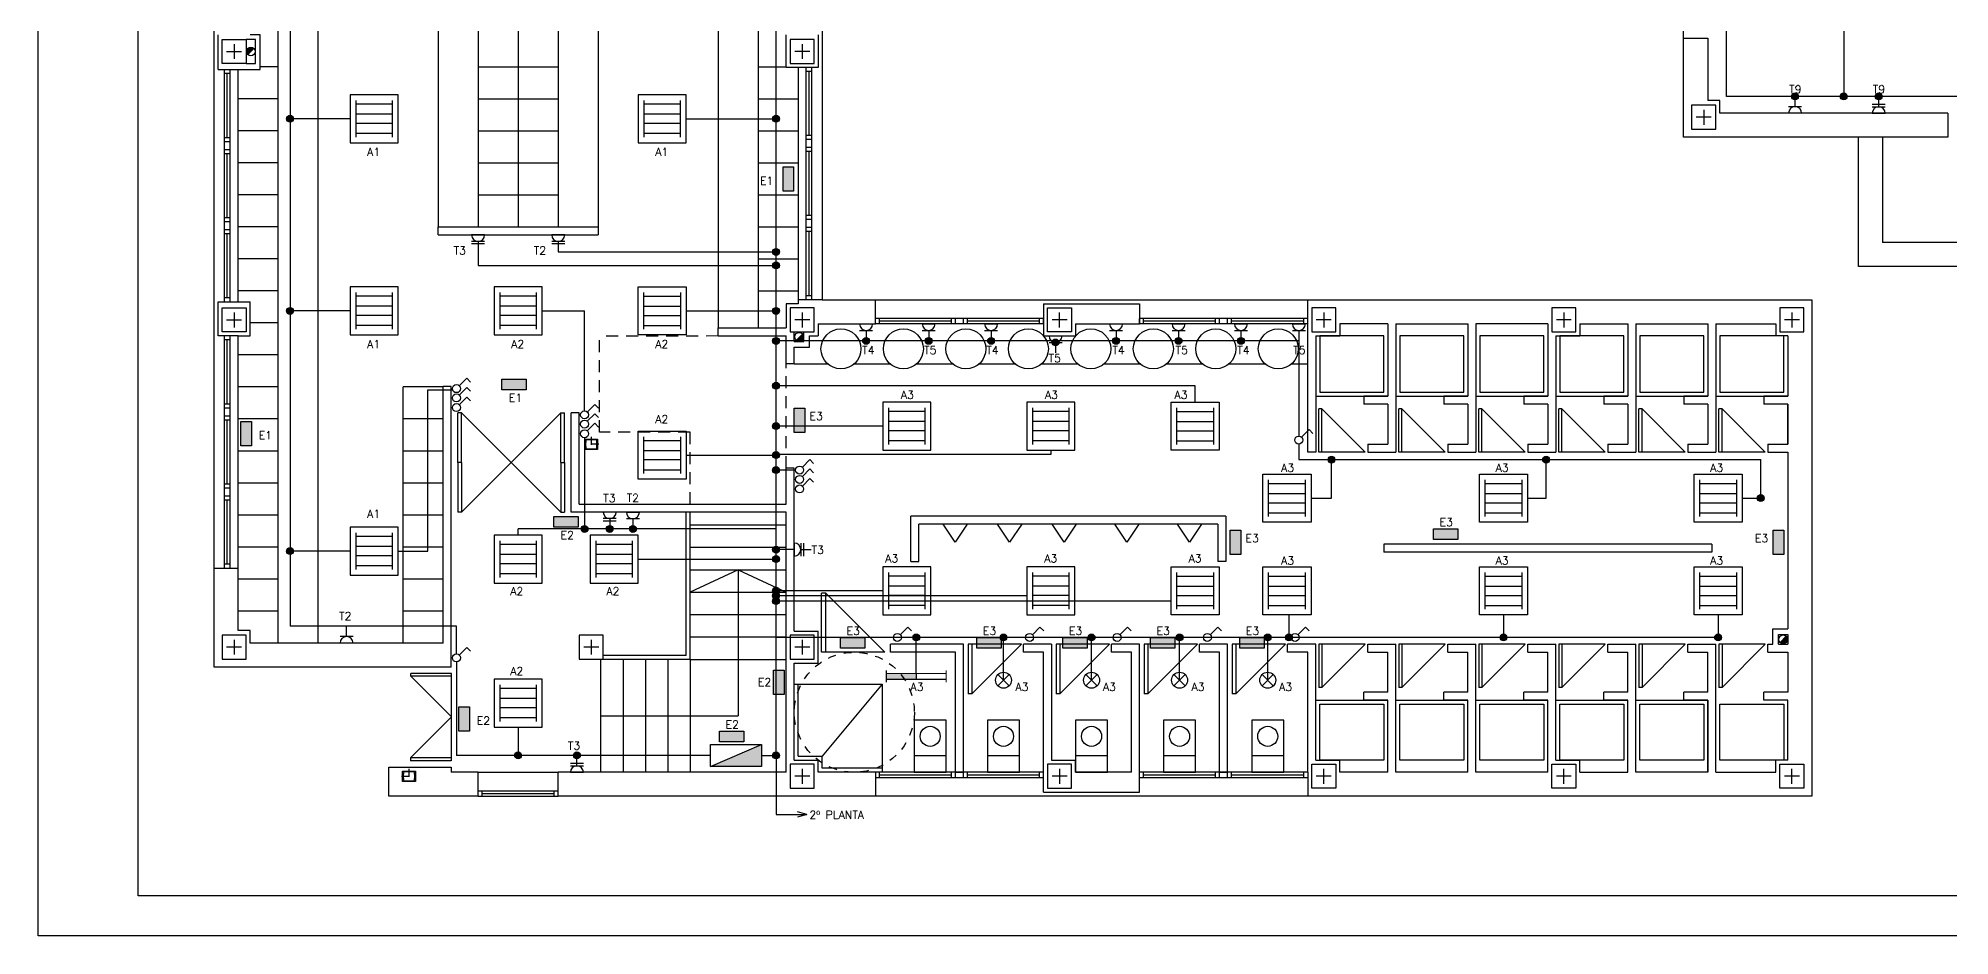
# Model space of a CAD drawing. Header units: millimetres. Extents: x 248 to 290, y 132.7 to 162.4.
# Drawn here: x 247.98 to 271.86, y 132.66 to 143.87 of the extents above; entities that cross this region are included whole.
import ezdxf

# ---------------------------------------------------------------- set-up
doc = ezdxf.new("R2010")
doc.units = ezdxf.units.MM
doc.header["$LTSCALE"] = 0.3
doc.linetypes.add('TRAZO_Y_PUNTO', pattern=[1, 0.5, -0.25, 0, -0.25])
doc.linetypes.add('TRAZOS', pattern=[0.75, 0.5, -0.25])
for name, color, linetype in [('00-LUMINARIAS', 5, 'Continuous'), ('00-LUMINARIAS1', 5, 'Continuous'), ('015', 1, 'Continuous'), ('06', 6, 'Continuous'), ('ELEC', 5, 'Continuous'), ('ELECT', 5, 'Continuous'), ('FT-aguaf', 5, 'Continuous'), ('FT-tex', 3, 'Continuous'), ('PILARES', 2, 'Continuous'), ('TEXTOS', 7, 'Continuous'), ('VENTANAS', 8, 'Continuous')]:
    doc.layers.add(name, color=color, linetype=linetype)
doc.styles.get("Standard").update_dxf_attribs({"font": 'romans.shx'})

# ---------------------------------------------------------------- blocks, each defined once
blk = doc.blocks.new('A1H')
at = {"layer": '015'}
blk.add_lwpolyline([(-831, -10), (-831, 584), (10, 584), (10, -10)], close=True, dxfattribs=at)
at = {"layer": '06'}
blk.add_lwpolyline([(-806, 0), (-806, 574), (0, 574), (0, 0)], close=True, dxfattribs=at)
blk = doc.blocks.new('UPN160')
blk.add_lwpolyline([(-20, 149), (-60, 152, -0.391021), (-65, 157), (-65, 160), (0, 160), (0, 0), (-65, 0), (-65, 3, -0.391021), (-60, 8), (-20, 11, 0.391021), (-10, 22), (-10, 138, 0.391021)], format="xyb", close=True)
blk = doc.blocks.new('A$C64186889')
at = {"layer": 'PILARES', "linetype": 'Continuous', "ltscale": 0.07}
for p, q in [((0.15, 0.243), (0.15, 0.057)), ((0.243, 0.15), (0.057, 0.15))]:
    blk.add_line(p, q, dxfattribs=at)
blk.add_lwpolyline([(0, 0), (0.3, 0), (0.3, 0.3), (0, 0.3)], close=True, dxfattribs=at)
blk = doc.blocks.new('A$C7497160C')
at = {"linetype": 'Continuous'}
for p, q in [((0.7, 0.05), (0, 0.75)), ((0, 0.75), (0, 0.05)), ((0, 0.05), (0, 0)), ((0, 0.05), (0.7, 0.05)), ((0.7, 0.05), (0.7, 0)), ((0, 0), (0.7, 0))]:
    blk.add_line(p, q, dxfattribs=at)
blk = doc.blocks.new('A$C702115F4')
at = {"linetype": 'Continuous'}
for p, q in [((0, 0), (0.15, 0.225)), ((0, 0), (0.3, 0)), ((0.15, 0.225), (0.3, 0))]:
    blk.add_line(p, q, dxfattribs=at)
blk = doc.blocks.new('A$C301E6BFE')
at = {"linetype": 'Continuous'}
blk.add_line((0.441, 0), (0.441, 0.4), dxfattribs=at)
blk.add_lwpolyline([(0, 0.4), (0, 0), (0.65, 0), (0.65, 0.4)], close=True, dxfattribs=at)
blk.add_circle((0.201, 0.2), 0.125, dxfattribs=at)
blk = doc.blocks.new('LUM')
for p, q in [((0.071, 0.529), (0.071, 0.071)), ((0.529, 0.483), (0.071, 0.483)), ((0.529, 0.071), (0.529, 0.529)), ((0.529, 0.358), (0.071, 0.358)), ((0.529, 0.242), (0.071, 0.242)), ((0.529, 0.117), (0.071, 0.117))]:
    blk.add_line(p, q)
blk.add_lwpolyline([(0, 0), (0.6, 0), (0.6, 0.6), (0, 0.6)], close=True)
blk = doc.blocks.new('FLUOR-ESTANCA')
at = {"linetype": 'ByBlock'}
h = blk.add_hatch(color=256, dxfattribs=at)
h.paths.add_polyline_path([(0, -60), (-116, -60), (-116, -360), (0, -360)])
h.paths.add_polyline_path([(0, 0), (-116, 0), (-116, -60), (0, -60)])
h.paths.add_polyline_path([(0, -360), (-116, -360), (-116, -600), (0, -600)])
at = {"linetype": 'ByBlock', "const_width": 25}
for points in [[(-181, 600), (65, 600)], [(-116, -600), (-116, 600)], [(0, -600), (0, 600)], [(-116, 0), (0, 0)], [(-181, -600), (65, -600)]]:
    blk.add_lwpolyline(points, dxfattribs=at)
blk = doc.blocks.new('DL')
at = {"linetype": 'ByBlock'}
for p, q in [((-0.113, 0.113), (0.113, -0.113)), ((-0.113, -0.113), (0.113, 0.113))]:
    blk.add_line(p, q, dxfattribs=at)
blk.add_circle((0, 0), 0.16, dxfattribs=at)
blk = doc.blocks.new('A$C66207FB2')
at = {"layer": 'ELEC'}
for p, q in [((0.08125, 0.08125), (-0.08125, 0.08125)), ((0.08125, 0), (-0.08125, 0)), ((0, 0.08125), (0, 0.21125))]:
    blk.add_line(p, q, dxfattribs=at)
blk.add_arc((0, 0), 0.08125, 0, 180, dxfattribs=at)
blk = doc.blocks.new('A$C497B13CD')
at = {"layer": 'ELEC'}
for p in [(0.035, 0.035), (0.176, 0.083)]:
    blk.add_line(p, (0.129, 0.13), dxfattribs=at)
blk.add_circle((0, 0), 0.05, dxfattribs=at)
blk = doc.blocks.new('A$C1940557F')
at = {"layer": 'ELEC'}
for p, q in [((-0.08125, 0.11375), (0.08125, 0.11375)), ((-0.08125, 0.08125), (0.08125, 0.08125)), ((-0.08125, 0), (0.08125, 0)), ((0, 0.08125), (0, 0.21125))]:
    blk.add_line(p, q, dxfattribs=at)
blk.add_arc((0, 0), 0.08125, 0, 180, dxfattribs=at)
blk = doc.blocks.new('A$C7F2D783E')
at = {"layer": '00-LUMINARIAS'}
blk.add_hatch(color=256, dxfattribs=at).paths.add_polyline_path([(0, 0.133), (0.304, 0.133), (0.304, 0), (0, 0)])
at = {"layer": 'ELEC'}
blk.add_lwpolyline([(0, 0.133), (0.304, 0.133), (0.304, 0), (0, 0)], close=True, dxfattribs=at)
blk = doc.blocks.new('A$C59CC0B0E')
h = blk.add_hatch(color=256)
edge = h.paths.add_edge_path()
edge.add_arc((0, 0), 0.0857, 0, 360)
blk.add_circle((0, 0), 0.0857)

msp = doc.modelspace()

# ---------------------------------------------------------------- hatches: boundary and pattern name
at = {"layer": 'FT-aguaf'}
msp.add_hatch(color=6, dxfattribs=at).paths.add_polyline_path([(257.014, 134.778), (257.014, 135.052), (256.375, 134.778)])
at = {"layer": 'VENTANAS'}
for points in [[(250.671, 143.746, 0.668179), (250.577, 143.707, 0.198912), (250.593, 143.668)], [(257.537, 140.144, 0.198912), (257.521, 140.183), (257.443, 140.105, 0.668179)], [(269.738, 136.325, 0.668179), (269.832, 136.364, 0.198912), (269.816, 136.403)]]:
    msp.add_hatch(color=256, dxfattribs=at).paths.add_polyline_path(points)

# ---------------------------------------------------------------- linework, layer by layer
at = {"layer": 'FT-aguaf', "color": 6}
for p, q in [((269.07, 143.147), (269.07, 159.086)), ((251.122, 153.406), (251.122, 136.528)), ((257.194, 134.915), (257.194, 152.467)), ((270.534, 144.386), (270.534, 143.147)), ((276.362, 143.147), (269.07, 143.147)), ((251.872, 142.867), (251.122, 142.867)), ((256.072, 142.867), (257.194, 142.867)), ((253.472, 141.205), (253.472, 141.035)), ((254.472, 141.205), (257.194, 141.205)), ((253.472, 141.035), (257.194, 141.035)), ((251.872, 140.467), (251.122, 140.467)), ((254.272, 140.467), (254.801, 140.467)), ((254.801, 139.219), (254.801, 140.467)), ((256.072, 140.467), (257.194, 140.467)), ((263.726, 140.093), (257.194, 140.093)), ((263.726, 140.093), (263.726, 138.903)), ((252.843, 137.467), (252.843, 139.482)), ((252.843, 139.482), (253.154, 139.482)), ((262.429, 139.532), (257.194, 139.532)), ((262.429, 139.329), (262.429, 139.532)), ((258.529, 139.029), (257.194, 139.029)), ((254.801, 138.883), (254.801, 137.743)), ((263.726, 138.804), (263.726, 138.609)), ((256.072, 138.667), (257.194, 138.667)), ((260.629, 138.673), (257.194, 138.673)), ((260.629, 138.729), (260.629, 138.673)), ((263.726, 138.609), (269.497, 138.609)), ((264.134, 138.129), (264.134, 138.609)), ((266.816, 138.129), (266.816, 138.609)), ((269.497, 138.129), (269.497, 138.609)), ((257.438, 138.479), (257.194, 138.479)), ((263.878, 138.129), (264.134, 138.129)), ((266.583, 138.129), (266.816, 138.129)), ((269.265, 138.129), (269.497, 138.129)), ((257.194, 137.743), (253.972, 137.743)), ((253.972, 137.667), (253.972, 137.743)), ((251.872, 137.467), (251.122, 137.467)), ((252.472, 137.467), (252.843, 137.467)), ((255.472, 137.367), (257.194, 137.367)), ((257.422, 137.486), (257.194, 137.486)), ((258.529, 136.972), (257.194, 136.972)), ((260.329, 136.907), (257.194, 136.907)), ((262.129, 136.842), (257.194, 136.842)), ((263.602, 136.672), (263.602, 136.388)), ((266.283, 136.672), (266.283, 136.388)), ((268.965, 136.672), (268.965, 136.388)), ((253.201, 136.528), (251.122, 136.528)), ((253.201, 136.183), (253.201, 136.528)), ((268.965, 136.388), (257.194, 136.388)), ((258.946, 135.938), (258.946, 136.388)), ((260.036, 135.854), (260.036, 136.388)), ((261.136, 135.854), (261.136, 136.388)), ((262.236, 135.854), (262.236, 136.388)), ((263.337, 135.854), (263.337, 136.388)), ((253.201, 136.083), (253.201, 134.915)), ((253.972, 135.267), (253.972, 134.915)), ((256.375, 134.915), (253.201, 134.915)), ((257.014, 134.915), (257.194, 134.915)), ((257.194, 134.915), (257.194, 134.176)), ((257.194, 134.176), (257.577, 134.176)), ((257.577, 134.176), (257.462, 134.208)), ((257.577, 134.176), (257.462, 134.144))]:
    msp.add_line(p, q, dxfattribs=at)
msp.add_lwpolyline([(256.375, 135.052), (257.014, 135.052), (257.014, 134.778), (256.375, 134.778)], close=True, dxfattribs=at)
msp.add_lwpolyline([(256.375, 134.778), (257.014, 135.052)], dxfattribs=at)
at = {"layer": 'VENTANAS', "linetype": 'Continuous', "ltscale": 0.07}
for p, q in [((268.534, 143.873), (268.534, 160.076)), ((250.172, 137.254), (250.172, 153.457)), ((257.772, 153.457), (257.772, 140.604)), ((257.322, 143.507), (257.322, 143.917)), ((257.722, 143.917), (257.722, 143.507)), ((268.534, 143.873), (268.834, 143.873)), ((268.834, 143.873), (268.834, 143.095)), ((250.222, 143.481), (250.622, 143.481)), ((250.302, 140.58), (250.302, 143.481)), ((250.372, 143.431), (250.302, 143.431)), ((250.337, 142.63), (250.337, 143.431)), ((250.372, 140.58), (250.372, 143.481)), ((250.472, 140.58), (250.472, 143.481)), ((257.722, 143.507), (257.322, 143.507)), ((257.472, 143.507), (257.472, 140.607)), ((257.572, 140.607), (257.572, 143.507)), ((257.642, 143.457), (257.572, 143.457)), ((257.607, 142.657), (257.607, 143.457)), ((257.642, 140.607), (257.642, 143.507)), ((268.984, 143.095), (268.834, 143.095)), ((268.984, 142.936), (268.984, 143.095)), ((250.372, 142.63), (250.302, 142.63)), ((257.642, 142.657), (257.572, 142.657)), ((257.642, 142.607), (257.572, 142.607)), ((271.834, 142.636), (271.834, 142.636)), ((250.372, 142.58), (250.302, 142.58)), ((250.372, 142.48), (250.302, 142.48)), ((250.372, 142.43), (250.302, 142.43)), ((250.337, 141.63), (250.337, 142.43)), ((257.642, 142.507), (257.572, 142.507)), ((257.642, 142.457), (257.572, 142.457)), ((257.607, 141.657), (257.607, 142.457)), ((250.372, 141.63), (250.302, 141.63)), ((257.642, 141.657), (257.572, 141.657)), ((250.372, 141.58), (250.302, 141.58)), ((250.372, 141.48), (250.302, 141.48)), ((250.372, 141.43), (250.302, 141.43)), ((250.337, 140.63), (250.337, 141.43)), ((257.642, 141.607), (257.572, 141.607)), ((257.642, 141.507), (257.572, 141.507)), ((257.642, 141.457), (257.572, 141.457)), ((257.607, 140.657), (257.607, 141.457)), ((250.222, 140.58), (250.622, 140.58)), ((250.372, 140.63), (250.302, 140.63)), ((250.622, 140.154), (250.622, 140.58)), ((257.472, 140.554), (257.322, 140.554)), ((257.772, 140.607), (257.472, 140.607)), ((257.642, 140.657), (257.572, 140.657)), ((258.436, 140.604), (263.837, 140.604)), ((258.436, 140.304), (258.436, 140.604)), ((260.537, 140.554), (261.736, 140.554)), ((260.537, 140.554), (260.537, 140.154)), ((261.736, 140.554), (261.736, 140.304)), ((257.422, 140.204), (257.542, 140.204)), ((257.722, 140.304), (257.722, 140.154)), ((258.486, 140.304), (258.486, 140.374)), ((259.386, 140.339), (258.486, 140.339)), ((259.386, 140.304), (259.386, 140.374)), ((259.436, 140.304), (259.436, 140.374)), ((259.536, 140.304), (259.536, 140.374)), ((259.586, 140.304), (259.586, 140.374)), ((260.486, 140.339), (259.586, 140.339)), ((260.486, 140.304), (260.486, 140.374)), ((260.536, 140.304), (260.536, 140.374)), ((260.937, 140.304), (260.937, 140.154)), ((260.937, 140.304), (261.736, 140.304)), ((261.736, 140.304), (261.736, 140.374)), ((261.786, 140.304), (261.786, 140.374)), ((262.686, 140.339), (261.786, 140.339)), ((262.686, 140.304), (262.686, 140.374)), ((262.736, 140.304), (262.736, 140.374)), ((262.836, 140.304), (262.836, 140.374)), ((262.886, 140.304), (262.886, 140.374)), ((263.787, 140.339), (262.886, 140.339)), ((263.787, 140.304), (263.787, 140.374)), ((264.837, 140.304), (264.237, 140.304)), ((266.837, 140.304), (265.937, 140.304)), ((267.937, 140.304), (267.937, 138.704)), ((269.687, 140.304), (269.687, 140.154)), ((250.472, 140.154), (250.222, 140.154)), ((250.302, 137.254), (250.302, 140.154)), ((250.372, 140.104), (250.302, 140.104)), ((250.337, 139.304), (250.337, 140.104)), ((250.372, 137.254), (250.372, 140.154)), ((250.472, 137.254), (250.472, 140.154)), ((250.472, 137.254), (250.472, 140.154)), ((250.472, 140.154), (250.622, 140.154)), ((250.472, 140.154), (250.472, 140.154)), ((257.422, 140.084), (257.542, 140.084)), ((257.422, 140.014), (257.612, 140.014)), ((257.612, 140.154), (257.722, 140.154)), ((260.537, 140.154), (260.937, 140.154)), ((269.837, 140.154), (269.687, 140.154)), ((250.372, 139.304), (250.302, 139.304)), ((250.372, 139.254), (250.302, 139.254)), ((250.372, 139.154), (250.302, 139.154)), ((250.372, 139.104), (250.302, 139.104)), ((250.337, 138.304), (250.337, 139.104)), ((250.372, 138.304), (250.302, 138.304)), ((250.372, 138.254), (250.302, 138.254)), ((250.372, 138.154), (250.302, 138.154)), ((250.372, 138.104), (250.302, 138.104)), ((250.337, 137.304), (250.337, 138.104)), ((250.172, 137.254), (250.472, 137.254)), ((250.372, 137.304), (250.302, 137.304)), ((250.472, 136.476), (250.472, 137.254)), ((250.622, 136.476), (250.472, 136.476)), ((250.622, 136.317), (250.622, 136.476)), ((260.636, 136.304), (260.636, 134.854)), ((267.937, 134.704), (267.937, 136.304)), ((252.358, 134.769), (253.135, 134.769)), ((253.135, 134.769), (253.135, 134.704)), ((253.472, 134.404), (253.472, 134.704)), ((253.472, 134.704), (254.472, 134.704)), ((254.472, 134.404), (254.472, 134.704)), ((257.422, 134.854), (257.722, 134.854)), ((257.722, 134.704), (257.722, 134.854)), ((258.436, 134.704), (258.436, 134.404)), ((258.486, 134.634), (258.486, 134.704)), ((259.386, 134.634), (259.386, 134.704)), ((259.436, 134.634), (259.436, 134.704)), ((259.436, 134.704), (259.536, 134.704)), ((259.536, 134.634), (259.536, 134.704)), ((259.586, 134.634), (259.586, 134.704)), ((260.486, 134.634), (260.486, 134.704)), ((260.536, 134.634), (260.536, 134.704)), ((260.636, 134.854), (260.937, 134.854)), ((260.937, 134.704), (260.937, 134.854)), ((261.636, 134.704), (260.937, 134.704)), ((261.736, 134.634), (261.736, 134.704)), ((261.786, 134.634), (261.786, 134.704)), ((262.686, 134.634), (262.686, 134.704)), ((262.736, 134.634), (262.736, 134.704)), ((262.736, 134.704), (262.836, 134.704)), ((262.836, 134.634), (262.836, 134.704)), ((262.886, 134.634), (262.886, 134.704)), ((263.787, 134.634), (263.787, 134.704)), ((263.837, 134.704), (263.837, 134.404)), ((264.837, 134.704), (264.237, 134.704)), ((266.837, 134.704), (265.937, 134.704)), ((269.837, 134.854), (269.687, 134.854)), ((269.687, 134.704), (269.687, 134.854)), ((253.472, 134.474), (254.472, 134.474)), ((253.522, 134.404), (253.522, 134.474)), ((254.422, 134.404), (254.422, 134.474)), ((259.386, 134.669), (258.486, 134.669)), ((260.486, 134.669), (259.586, 134.669)), ((262.686, 134.669), (261.786, 134.669)), ((263.787, 134.669), (262.886, 134.669)), ((253.472, 134.404), (254.472, 134.404)), ((253.522, 134.439), (254.422, 134.439)), ((260.536, 134.454), (261.736, 134.454))]:
    msp.add_line(p, q, dxfattribs=at)
at = {"layer": 'VENTANAS', "linetype": 'Continuous'}
for p, q in [((250.972, 136.317), (250.972, 153.617)), ((251.472, 136.317), (251.472, 153.617)), ((252.972, 153.617), (252.972, 141.517)), ((253.472, 153.617), (253.472, 141.517)), ((253.972, 153.617), (253.972, 141.517)), ((254.472, 153.617), (254.472, 141.517)), ((254.972, 153.617), (254.972, 141.517)), ((256.472, 153.617), (256.472, 140.254)), ((256.972, 153.617), (256.972, 140.254)), ((253.472, 143.517), (254.472, 143.517)), ((253.472, 143.117), (254.472, 143.117)), ((253.472, 142.717), (254.472, 142.717)), ((270.719, 141.023), (270.719, 142.636)), ((271.019, 142.636), (271.019, 141.323)), ((253.472, 142.317), (254.472, 142.317)), ((253.472, 141.917), (254.472, 141.917)), ((288.198, 141.323), (271.019, 141.323)), ((288.198, 141.323), (271.019, 141.323)), ((276.134, 141.023), (270.719, 141.023)), ((253.035, 139.517), (252.535, 139.517)), ((252.535, 136.317), (252.535, 139.517)), ((253.035, 139.117), (252.535, 139.117)), ((253.035, 138.717), (252.535, 138.717)), ((253.035, 138.317), (252.535, 138.317)), ((253.035, 137.917), (252.535, 137.917)), ((253.035, 137.517), (252.535, 137.517)), ((253.035, 137.117), (252.535, 137.117)), ((253.035, 136.717), (252.535, 136.717))]:
    msp.add_line(p, q, dxfattribs=at)
at = {"layer": 'VENTANAS'}
for p, q in [((250.222, 143.481), (250.222, 143.917)), ((268.534, 142.636), (268.534, 143.873)), ((250.671, 143.746), (250.593, 143.668)), ((250.972, 143.517), (250.747, 143.517)), ((256.972, 143.517), (257.322, 143.517)), ((250.972, 143.117), (250.472, 143.117)), ((256.972, 143.117), (257.472, 143.117)), ((271.834, 142.936), (268.984, 142.936)), ((271.834, 142.936), (271.834, 142.636)), ((250.972, 142.717), (250.472, 142.717)), ((256.972, 142.717), (257.472, 142.717)), ((271.834, 142.636), (268.534, 142.636)), ((250.972, 142.317), (250.472, 142.317)), ((256.972, 142.317), (257.472, 142.317)), ((250.972, 141.917), (250.472, 141.917)), ((256.972, 141.917), (257.472, 141.917)), ((250.972, 141.517), (250.472, 141.517)), ((252.972, 141.517), (254.972, 141.517)), ((252.972, 141.417), (252.972, 141.517)), ((252.972, 141.417), (254.972, 141.417)), ((254.972, 141.517), (254.972, 141.417)), ((256.972, 141.517), (257.472, 141.517)), ((250.972, 141.117), (250.472, 141.117)), ((256.972, 141.117), (257.472, 141.117)), ((250.972, 140.717), (250.472, 140.717)), ((256.972, 140.717), (257.472, 140.717)), ((250.222, 140.154), (250.222, 140.58)), ((257.322, 140.554), (257.322, 140.254)), ((257.472, 140.607), (257.472, 140.554)), ((257.772, 140.607), (257.772, 140.604)), ((257.772, 140.604), (258.436, 140.604)), ((263.837, 140.604), (270.137, 140.604)), ((263.837, 138.704), (263.837, 140.604)), ((270.137, 140.604), (270.137, 134.404)), ((250.972, 140.317), (250.622, 140.317)), ((256.472, 140.254), (257.322, 140.254)), ((256.472, 140.154), (256.472, 140.254)), ((257.422, 140.084), (257.422, 140.204)), ((257.542, 140.084), (257.542, 140.204)), ((257.722, 140.304), (258.436, 140.304)), ((260.536, 140.374), (258.436, 140.374)), ((260.536, 140.304), (258.436, 140.304)), ((263.837, 140.374), (261.736, 140.374)), ((263.837, 140.304), (261.736, 140.304)), ((264.237, 140.304), (264.237, 140.154)), ((264.837, 140.304), (264.837, 139.404)), ((264.937, 140.304), (264.937, 138.704)), ((264.937, 140.304), (265.837, 140.304)), ((265.837, 140.304), (265.837, 139.404)), ((265.937, 140.304), (265.937, 138.704)), ((266.837, 140.304), (266.837, 139.404)), ((267.237, 140.304), (267.837, 140.304)), ((267.237, 140.304), (267.237, 140.154)), ((267.837, 140.304), (267.837, 139.404)), ((267.937, 140.304), (268.837, 140.304)), ((268.837, 140.304), (268.837, 139.404)), ((268.937, 140.304), (269.687, 140.304)), ((268.937, 140.304), (268.937, 138.704)), ((256.472, 140.154), (257.322, 140.154)), ((257.322, 139.804), (257.322, 140.154)), ((257.422, 139.804), (257.422, 140.014)), ((257.612, 140.014), (257.612, 140.154)), ((263.937, 140.154), (263.937, 138.704)), ((263.937, 140.154), (264.237, 140.154)), ((264.787, 140.154), (263.987, 140.154)), ((263.987, 140.154), (263.987, 139.454)), ((264.787, 139.454), (264.787, 140.154)), ((265.787, 140.154), (264.987, 140.154)), ((264.987, 140.154), (264.987, 139.454)), ((265.787, 139.454), (265.787, 140.154)), ((266.787, 140.154), (265.987, 140.154)), ((265.987, 140.154), (265.987, 139.454)), ((266.787, 139.454), (266.787, 140.154)), ((266.937, 140.154), (266.937, 138.704)), ((266.937, 140.154), (267.237, 140.154)), ((267.787, 140.154), (266.987, 140.154)), ((266.987, 140.154), (266.987, 139.454)), ((267.787, 139.454), (267.787, 140.154)), ((268.787, 140.154), (267.987, 140.154)), ((267.987, 140.154), (267.987, 139.454)), ((268.787, 139.454), (268.787, 140.154)), ((269.787, 140.154), (268.987, 140.154)), ((268.987, 140.154), (268.987, 139.454)), ((269.787, 139.454), (269.787, 140.154)), ((269.837, 140.154), (269.837, 139.404)), ((250.972, 139.917), (250.472, 139.917)), ((257.422, 139.804), (257.322, 139.804)), ((257.422, 139.804), (257.84, 139.804)), ((258.169, 139.804), (258.621, 139.804)), ((258.95, 139.804), (259.401, 139.804)), ((259.73, 139.804), (260.182, 139.804)), ((260.511, 139.804), (260.963, 139.804)), ((261.292, 139.804), (261.743, 139.804)), ((262.072, 139.804), (262.524, 139.804)), ((262.853, 139.804), (263.304, 139.804)), ((263.633, 139.804), (263.837, 139.804)), ((250.972, 139.517), (250.472, 139.517)), ((253.035, 136.317), (253.035, 139.521)), ((253.035, 136.317), (253.035, 139.521)), ((253.135, 139.521), (253.035, 139.521)), ((253.135, 136.017), (253.135, 139.521)), ((263.937, 139.404), (264.837, 139.404)), ((263.987, 139.454), (264.787, 139.454)), ((264.536, 139.404), (264.536, 139.304)), ((264.837, 139.404), (264.536, 139.404)), ((264.837, 139.304), (264.536, 139.304)), ((264.837, 139.304), (264.837, 138.804)), ((264.937, 139.404), (265.837, 139.404)), ((264.987, 139.454), (265.787, 139.454)), ((265.536, 139.404), (265.536, 139.304)), ((265.837, 139.404), (265.536, 139.404)), ((265.837, 139.304), (265.536, 139.304)), ((265.837, 139.304), (265.837, 138.804)), ((265.937, 139.404), (266.837, 139.404)), ((265.987, 139.454), (266.787, 139.454)), ((266.536, 139.404), (266.536, 139.304)), ((266.837, 139.404), (266.536, 139.404)), ((266.837, 139.304), (266.536, 139.304)), ((266.837, 139.304), (266.837, 138.804)), ((266.937, 139.404), (267.837, 139.404)), ((266.987, 139.454), (267.787, 139.454)), ((267.536, 139.404), (267.536, 139.304)), ((267.837, 139.404), (267.536, 139.404)), ((267.837, 139.304), (267.536, 139.304)), ((267.837, 139.304), (267.837, 138.804)), ((267.937, 139.404), (268.837, 139.404)), ((267.987, 139.454), (268.787, 139.454)), ((268.536, 139.404), (268.536, 139.304)), ((268.837, 139.404), (268.536, 139.404)), ((268.837, 139.304), (268.536, 139.304)), ((268.837, 139.304), (268.837, 138.804)), ((268.937, 139.404), (269.837, 139.404)), ((268.987, 139.454), (269.787, 139.454)), ((269.536, 139.404), (269.536, 139.304)), ((269.837, 139.404), (269.536, 139.404)), ((269.837, 139.304), (269.536, 139.304)), ((269.837, 138.804), (269.837, 139.304)), ((269.837, 139.304), (269.837, 138.804)), ((250.972, 139.117), (250.472, 139.117)), ((253.265, 139.194), (253.22, 139.194)), ((253.22, 138.574), (253.22, 139.194)), ((253.265, 139.194), (253.885, 138.574)), ((253.265, 138.574), (253.265, 139.194)), ((254.505, 139.194), (253.885, 138.574)), ((254.505, 139.194), (254.549, 139.194)), ((254.505, 138.574), (254.505, 139.194)), ((254.549, 138.574), (254.549, 139.194)), ((254.635, 137.954), (254.635, 139.194)), ((254.735, 139.194), (254.635, 139.194)), ((254.735, 138.054), (254.735, 139.194)), ((264.586, 138.804), (264.586, 138.704)), ((264.586, 138.804), (264.837, 138.804)), ((265.586, 138.804), (265.586, 138.704)), ((265.586, 138.804), (265.837, 138.804)), ((266.586, 138.804), (266.586, 138.704)), ((266.586, 138.804), (266.837, 138.804)), ((267.586, 138.804), (267.586, 138.704)), ((267.586, 138.804), (267.837, 138.804)), ((268.586, 138.804), (268.586, 138.704)), ((268.586, 138.804), (268.837, 138.804)), ((269.586, 138.804), (269.586, 138.704)), ((269.586, 138.804), (269.837, 138.804)), ((250.972, 138.717), (250.472, 138.717)), ((253.265, 138.574), (253.22, 138.574)), ((253.265, 138.574), (253.22, 138.574)), ((253.22, 138.574), (253.22, 137.954)), ((253.265, 137.954), (253.885, 138.574)), ((253.265, 138.574), (253.265, 137.954)), ((254.505, 137.954), (253.885, 138.574)), ((254.505, 138.574), (254.549, 138.574)), ((254.505, 138.574), (254.549, 138.574)), ((254.505, 138.574), (254.505, 137.954)), ((254.549, 138.574), (254.549, 137.954)), ((263.937, 138.704), (263.837, 138.704)), ((264.586, 138.704), (264.937, 138.704)), ((265.586, 138.704), (265.937, 138.704)), ((266.586, 138.704), (266.937, 138.704)), ((267.586, 138.704), (267.937, 138.704)), ((268.586, 138.704), (268.937, 138.704)), ((269.586, 138.704), (269.837, 138.704)), ((269.837, 138.704), (269.837, 136.494)), ((250.972, 138.317), (250.472, 138.317)), ((257.422, 138.504), (257.322, 138.504)), ((257.322, 138.054), (257.322, 138.504)), ((257.422, 136.467), (257.422, 138.504)), ((254.735, 138.054), (257.322, 138.054)), ((250.972, 137.917), (250.472, 137.917)), ((253.265, 137.954), (253.22, 137.954)), ((254.505, 137.954), (254.549, 137.954)), ((257.322, 137.954), (254.635, 137.954)), ((256.072, 136.164), (256.072, 137.954)), ((256.122, 136.114), (256.122, 137.954)), ((257.322, 134.704), (257.322, 137.954)), ((262.812, 137.904), (258.879, 137.904)), ((258.879, 137.339), (258.879, 137.904)), ((262.812, 137.904), (262.812, 137.339)), ((256.122, 137.794), (257.322, 137.794)), ((262.712, 137.804), (258.979, 137.804)), ((258.979, 137.339), (258.979, 137.804)), ((262.712, 137.804), (262.712, 137.339)), ((250.972, 137.517), (250.472, 137.517)), ((250.972, 137.517), (250.472, 137.517)), ((256.122, 137.514), (257.322, 137.514)), ((258.879, 137.339), (258.979, 137.339)), ((262.812, 137.339), (262.712, 137.339)), ((268.887, 137.554), (264.787, 137.554)), ((264.787, 137.554), (264.787, 137.454)), ((268.887, 137.454), (264.787, 137.454)), ((268.887, 137.554), (268.887, 137.454)), ((250.172, 136.017), (250.172, 137.254)), ((250.972, 137.117), (250.472, 137.117)), ((256.122, 137.234), (257.322, 137.234)), ((256.722, 137.234), (256.122, 136.954)), ((256.122, 137.234), (257.322, 137.234)), ((256.722, 137.234), (256.722, 135.409)), ((256.722, 137.234), (257.322, 136.954)), ((256.122, 136.954), (257.322, 136.954)), ((250.972, 136.717), (250.472, 136.717)), ((256.122, 136.674), (257.322, 136.674)), ((256.122, 136.394), (257.322, 136.394)), ((257.422, 136.467), (257.722, 136.467)), ((257.722, 136.067), (257.722, 136.467)), ((269.738, 136.325), (269.816, 136.403)), ((269.837, 136.424), (269.837, 136.304)), ((253.035, 136.317), (250.622, 136.317)), ((256.072, 136.164), (255.035, 136.164)), ((258.625, 136.204), (258.625, 136.304)), ((259.536, 136.304), (258.625, 136.304)), ((259.436, 136.204), (258.625, 136.204)), ((259.436, 134.704), (259.436, 136.204)), ((259.536, 134.704), (259.536, 136.304)), ((260.286, 136.204), (260.286, 136.304)), ((260.636, 136.304), (260.286, 136.304)), ((260.536, 136.204), (260.286, 136.204)), ((260.536, 134.454), (260.536, 136.204)), ((261.386, 136.204), (261.386, 136.304)), ((261.736, 136.304), (261.386, 136.304)), ((261.636, 136.204), (261.386, 136.204)), ((261.636, 134.704), (261.636, 136.204)), ((261.736, 134.454), (261.736, 136.304)), ((262.486, 136.204), (262.486, 136.304)), ((262.836, 136.304), (262.486, 136.304)), ((262.736, 136.204), (262.486, 136.204)), ((262.736, 134.704), (262.736, 136.204)), ((262.836, 134.704), (262.836, 136.304)), ((263.586, 136.204), (263.586, 136.304)), ((263.937, 136.304), (263.586, 136.304)), ((263.837, 136.204), (263.586, 136.204)), ((263.837, 134.704), (263.837, 136.204)), ((263.937, 134.854), (263.937, 136.304)), ((264.586, 136.304), (264.937, 136.304)), ((264.586, 136.204), (264.586, 136.304)), ((264.586, 136.204), (264.837, 136.204)), ((264.837, 135.704), (264.837, 136.204)), ((264.937, 134.704), (264.937, 136.304)), ((265.586, 136.204), (265.586, 136.304)), ((265.586, 136.304), (265.937, 136.304)), ((265.586, 136.204), (265.837, 136.204)), ((265.837, 135.704), (265.837, 136.204)), ((265.937, 134.704), (265.937, 136.304)), ((266.586, 136.204), (266.586, 136.304)), ((266.586, 136.304), (266.937, 136.304)), ((266.586, 136.204), (266.837, 136.204)), ((266.837, 135.704), (266.837, 136.204)), ((266.937, 134.854), (266.937, 136.304)), ((267.586, 136.204), (267.586, 136.304)), ((267.586, 136.304), (267.937, 136.304)), ((267.586, 136.204), (267.837, 136.204)), ((267.837, 135.704), (267.837, 136.204)), ((268.586, 136.204), (268.586, 136.304)), ((268.586, 136.304), (268.937, 136.304)), ((268.586, 136.204), (268.837, 136.204)), ((268.837, 135.704), (268.837, 136.204)), ((268.937, 134.704), (268.937, 136.304)), ((269.586, 136.204), (269.586, 136.304)), ((269.586, 136.304), (269.647, 136.304)), ((269.586, 136.204), (269.837, 136.204)), ((269.717, 136.304), (269.837, 136.304)), ((269.837, 136.204), (269.837, 135.704)), ((253.135, 136.017), (250.172, 136.017)), ((256.122, 136.114), (255.002, 136.114)), ((255.002, 136.114), (255.002, 134.704)), ((255.282, 136.114), (255.282, 134.704)), ((255.562, 136.114), (255.562, 134.704)), ((255.842, 136.114), (255.842, 134.704)), ((256.122, 136.114), (257.322, 136.114)), ((256.122, 136.114), (256.122, 134.704)), ((257.422, 134.854), (257.422, 136.067)), ((257.422, 136.067), (257.722, 136.067)), ((257.422, 135.804), (258.522, 135.804)), ((257.472, 134.904), (257.472, 135.804)), ((258.522, 135.804), (257.772, 134.904)), ((258.522, 135.804), (258.522, 134.704)), ((264.536, 135.604), (264.536, 135.704)), ((264.837, 135.704), (264.536, 135.704)), ((265.536, 135.604), (265.536, 135.704)), ((265.837, 135.704), (265.536, 135.704)), ((266.536, 135.604), (266.536, 135.704)), ((266.837, 135.704), (266.536, 135.704)), ((267.536, 135.604), (267.536, 135.704)), ((267.837, 135.704), (267.536, 135.704)), ((268.536, 135.604), (268.536, 135.704)), ((268.837, 135.704), (268.536, 135.704)), ((269.536, 135.604), (269.536, 135.704)), ((269.837, 135.704), (269.536, 135.704)), ((263.937, 135.604), (264.837, 135.604)), ((263.987, 135.554), (264.787, 135.554)), ((263.987, 134.854), (263.987, 135.554)), ((264.837, 135.604), (264.536, 135.604)), ((264.787, 135.554), (264.787, 134.854)), ((264.837, 134.704), (264.837, 135.604)), ((264.937, 135.604), (265.837, 135.604)), ((264.987, 135.554), (265.787, 135.554)), ((264.987, 134.854), (264.987, 135.554)), ((265.837, 135.604), (265.536, 135.604)), ((265.787, 135.554), (265.787, 134.854)), ((265.837, 134.704), (265.837, 135.604)), ((265.937, 135.604), (266.837, 135.604)), ((265.987, 135.554), (266.787, 135.554)), ((265.987, 134.854), (265.987, 135.554)), ((266.837, 135.604), (266.536, 135.604)), ((266.787, 135.554), (266.787, 134.854)), ((266.837, 134.704), (266.837, 135.604)), ((266.937, 135.604), (267.837, 135.604)), ((266.987, 135.554), (267.787, 135.554)), ((266.987, 134.854), (266.987, 135.554)), ((267.837, 135.604), (267.536, 135.604)), ((267.787, 135.554), (267.787, 134.854)), ((267.837, 134.704), (267.837, 135.604)), ((267.987, 135.554), (268.787, 135.554)), ((267.987, 134.854), (267.987, 135.554)), ((268.837, 135.604), (268.536, 135.604)), ((268.787, 135.554), (268.787, 134.854)), ((268.837, 134.704), (268.837, 135.604)), ((268.987, 135.554), (269.787, 135.554)), ((268.987, 134.854), (268.987, 135.554)), ((269.837, 135.604), (269.536, 135.604)), ((269.787, 135.554), (269.787, 134.854)), ((269.837, 134.854), (269.837, 135.604)), ((255.002, 135.409), (256.722, 135.409)), ((252.358, 134.404), (252.358, 134.769)), ((253.472, 134.704), (253.135, 134.704)), ((257.322, 134.704), (254.472, 134.704)), ((257.472, 134.904), (257.772, 134.904)), ((258.436, 134.704), (257.722, 134.704)), ((257.772, 134.754), (257.772, 134.904)), ((258.522, 134.754), (257.772, 134.754)), ((260.536, 134.704), (258.436, 134.704)), ((263.837, 134.704), (261.736, 134.704)), ((263.937, 134.854), (264.237, 134.854)), ((264.787, 134.854), (263.987, 134.854)), ((264.237, 134.704), (264.237, 134.854)), ((265.837, 134.704), (264.937, 134.704)), ((265.787, 134.854), (264.987, 134.854)), ((266.787, 134.854), (265.987, 134.854)), ((266.937, 134.854), (267.237, 134.854)), ((267.787, 134.854), (266.987, 134.854)), ((267.237, 134.704), (267.237, 134.854)), ((267.237, 134.704), (267.837, 134.704)), ((268.837, 134.704), (267.937, 134.704)), ((268.787, 134.854), (267.987, 134.854)), ((268.937, 134.704), (269.687, 134.704)), ((269.787, 134.854), (268.987, 134.854)), ((260.536, 134.634), (258.436, 134.634)), ((263.837, 134.634), (261.736, 134.634)), ((253.472, 134.404), (252.358, 134.404)), ((258.436, 134.404), (254.472, 134.404)), ((263.837, 134.404), (258.436, 134.404)), ((270.137, 134.404), (263.837, 134.404))]:
    msp.add_line(p, q, dxfattribs=at)
at = {"layer": 'VENTANAS', "linetype": 'TRAZOS'}
for p, q in [((256.472, 140.154), (254.988, 140.151)), ((254.988, 138.951), (254.988, 140.151)), ((257.322, 138.504), (257.322, 139.804)), ((256.122, 138.951), (254.988, 138.951)), ((256.122, 138.054), (256.122, 138.951))]:
    msp.add_line(p, q, dxfattribs=at)
at = {"layer": 'VENTANAS', "linetype": 'TRAZO_Y_PUNTO', "ltscale": 0.07}
for p, q in [((254.978, 138.801), (254.791, 138.801)), ((254.885, 138.895), (254.885, 138.708)), ((252.608, 134.747), (252.608, 134.561)), ((252.514, 134.654), (252.701, 134.654))]:
    msp.add_line(p, q, dxfattribs=at)
at = {"layer": 'VENTANAS', "linetype": 'Continuous', "ltscale": 0.07}
for points in [[(250.572, 143.557), (250.692, 143.557), (250.692, 143.857), (250.572, 143.857)], [(250.622, 143.481), (250.747, 143.481), (250.747, 143.917), (250.622, 143.917)], [(269.647, 136.304), (269.647, 136.494), (269.837, 136.494)], [(269.717, 136.304), (269.717, 136.424), (269.837, 136.424)]]:
    msp.add_lwpolyline(points, dxfattribs=at)
at = {"layer": 'VENTANAS'}
msp.add_lwpolyline([(267.937, 135.604), (268.837, 135.604), (268.837, 134.704), (267.937, 134.704)], close=True, dxfattribs=at)
for centre, radius in [((250.632, 143.707), 0.055), ((257.482, 140.144), 0.055), ((258.005, 139.993), 0.25), ((258.785, 139.993), 0.25), ((259.566, 139.993), 0.25), ((260.347, 139.993), 0.25), ((261.127, 139.993), 0.25), ((261.908, 139.993), 0.25), ((262.688, 139.993), 0.25), ((263.469, 139.993), 0.25), ((269.777, 136.364), 0.055)]:
    msp.add_circle(centre, radius, dxfattribs=at)
at = {"layer": 'VENTANAS', "linetype": 'TRAZOS', "ltscale": 0.07}
msp.add_circle((258.172, 135.454), 0.75, dxfattribs=at)

# ---------------------------------------------------------------- block references
at = {"xscale": 0.5, "yscale": 0.5, "zscale": 0.5}
for p in [(269.926, 143.147), (270.534, 143.147), (270.971, 143.147), (251.122, 142.867), (257.194, 142.867), (257.194, 141.205), (257.194, 141.035), (251.122, 140.467), (257.194, 140.467), (257.194, 140.093), (258.32, 140.093), (259.101, 140.093), (259.881, 140.093), (260.686, 140.073), (261.442, 140.093), (262.223, 140.093), (263.003, 140.093), (257.194, 139.532), (257.194, 139.029), (257.194, 138.667), (264.134, 138.609), (266.816, 138.609), (257.194, 138.479), (269.497, 138.129), (254.801, 137.743), (255.116, 137.743), (255.405, 137.743), (251.122, 137.467), (257.194, 137.486), (257.194, 137.367), (257.194, 136.972), (257.194, 136.907), (257.194, 136.842), (258.946, 136.388), (260.036, 136.388), (261.136, 136.388), (262.236, 136.388), (263.337, 136.388), (263.602, 136.388), (266.283, 136.388), (268.965, 136.388), (253.972, 134.915), (254.706, 134.915), (257.194, 134.915)]:
    msp.add_blockref('A$C59CC0B0E', p, dxfattribs=at)
at = {"rotation": 90}
for p in [(257.414, 141.963), (257.554, 138.95), (250.64, 138.783), (263.001, 137.425), (269.784, 137.425), (257.297, 135.677), (253.365, 135.219)]:
    msp.add_blockref('A$C7F2D783E', p, dxfattribs=at)
for p in [(253.769, 139.483), (254.416, 137.767), (265.409, 137.613), (258, 136.255), (259.702, 136.255), (260.777, 136.255), (261.873, 136.255), (262.988, 136.255), (256.488, 135.085)]:
    msp.add_blockref('A$C7F2D783E', p)
at = {"layer": '00-LUMINARIAS', "xscale": 0.0006220800005394267, "yscale": 0.0006220800005394267, "zscale": 0.00062208, "rotation": 270}
msp.add_blockref('FLUOR-ESTANCA', (258.946, 135.866), dxfattribs=at)
at = {"layer": '00-LUMINARIAS', "linetype": 'ByBlock', "xscale": 0.6220800000000963, "yscale": 0.6220800000000963, "zscale": 0.6220800000000002}
for p in [(260.036, 135.854), (261.136, 135.854), (262.236, 135.854), (263.337, 135.854)]:
    msp.add_blockref('DL', p, dxfattribs=at)
at = {"layer": '00-LUMINARIAS1'}
for p in [(251.872, 142.567), (255.472, 142.567), (251.872, 140.167), (253.672, 140.167), (258.529, 138.729), (260.329, 138.729), (251.872, 137.167), (253.672, 137.067), (254.872, 137.067), (258.529, 136.672), (260.329, 136.672), (253.672, 135.267)]:
    msp.add_blockref('LUM', p, dxfattribs=at)
at = {"layer": '00-LUMINARIAS1', "xscale": -1}
for p in [(256.072, 140.167), (262.729, 138.729), (256.072, 138.367), (263.878, 137.829), (266.583, 137.829), (269.265, 137.829), (262.729, 136.672), (263.878, 136.672), (266.583, 136.672), (269.265, 136.672)]:
    msp.add_blockref('LUM', p, dxfattribs=at)
at = {"layer": 'ELECT'}
for name, p in [('A$C66207FB2', (269.926, 142.936)), ('A$C1940557F', (270.971, 142.936)), ('A$C497B13CD', (253.201, 139.496)), ('A$C497B13CD', (253.201, 139.38)), ('A$C497B13CD', (253.201, 139.259)), ('A$C497B13CD', (254.801, 139.169)), ('A$C497B13CD', (254.801, 139.053)), ('A$C497B13CD', (254.801, 138.933)), ('A$C497B13CD', (263.725, 138.854)), ('A$C497B13CD', (257.488, 138.479)), ('A$C497B13CD', (257.488, 138.363)), ('A$C497B13CD', (257.488, 138.243)), ('A$C66207FB2', (251.828, 136.317)), ('A$C497B13CD', (258.71, 136.388)), ('A$C497B13CD', (260.362, 136.388)), ('A$C497B13CD', (261.456, 136.388)), ('A$C497B13CD', (262.584, 136.388)), ('A$C497B13CD', (263.679, 136.388)), ('A$C497B13CD', (253.201, 136.133)), ('A$C1940557F', (254.706, 134.704))]:
    msp.add_blockref(name, p, dxfattribs=at)
for name, p, rotation in [('A$C1940557F', (253.472, 141.417), 180), ('A$C1940557F', (254.472, 141.417), 180), ('A$C66207FB2', (258.32, 140.304), 180), ('A$C66207FB2', (259.101, 140.304), 180), ('A$C66207FB2', (259.881, 140.304), 180), ('A$C66207FB2', (261.442, 140.304), 180), ('A$C66207FB2', (262.223, 140.304), 180), ('A$C66207FB2', (263.003, 140.304), 180), ('A$C66207FB2', (263.726, 140.304), 180), ('A$C66207FB2', (260.686, 140.154), 180), ('A$C1940557F', (255.116, 137.954), 180), ('A$C66207FB2', (255.405, 137.954), 180), ('A$C1940557F', (257.422, 137.486), 270)]:
    msp.add_blockref(name, p, dxfattribs=dict(at, rotation=rotation))
at = {"layer": 'TEXTOS', "linetype": 'Continuous', "ltscale": 0.07, "xscale": 0.04999999999995453, "yscale": 0.04999999999995453, "zscale": 0.05}
msp.add_blockref('A1H', (289.526, 133.162), dxfattribs=at)
at = {"layer": 'VENTANAS', "linetype": 'Continuous', "ltscale": 0.07, "xscale": -1}
for p in [(250.572, 143.557), (250.572, 143.557), (250.572, 140.204)]:
    msp.add_blockref('A$C64186889', p, dxfattribs=at)
at = {"layer": 'VENTANAS', "linetype": 'Continuous', "ltscale": 0.07}
for p in [(257.372, 143.557), (268.634, 142.736), (257.372, 140.204), (263.887, 140.204), (266.887, 140.204), (269.737, 140.204), (250.272, 136.117), (254.735, 136.117), (257.372, 136.117), (257.372, 134.504), (260.587, 134.504)]:
    msp.add_blockref('A$C64186889', p, dxfattribs=at)
at = {"layer": 'VENTANAS', "linetype": 'Continuous', "ltscale": 0.07, "xscale": -1, "rotation": 180}
for p in [(260.587, 140.504), (263.887, 134.804), (266.887, 134.804), (269.737, 134.804)]:
    msp.add_blockref('A$C64186889', p, dxfattribs=at)
at = {"layer": 'VENTANAS'}
for p, xscale, yscale, zscale, rotation in [((263.975, 138.704), -0.7714313149776899, 0.7714313149776899, 0.7714313149777108, 270), ((264.975, 138.704), -0.7714313149776899, 0.7714313149776899, 0.7714313149777108, 270), ((265.975, 138.704), -0.7714313149776899, 0.7714313149776899, 0.7714313149777108, 270), ((266.975, 138.704), -0.7714313149776899, 0.7714313149776899, 0.7714313149777108, 270), ((267.975, 138.704), -0.7714313149776899, 0.7714313149776899, 0.7714313149777108, 270), ((268.975, 138.704), -0.7714313149776899, 0.7714313149776899, 0.7714313149777108, 270), ((257.764, 136.204), -1.051982582871574, 1.051982582871574, 1.051982582871617, 270), ((259.595, 136.304), 0.8859466465852393, 0.8859466465852393, 0.8859466465852801, 270), ((260.695, 136.304), 0.8859466465852393, 0.8859466465852393, 0.8859466465852801, 270), ((261.795, 136.304), 0.8859466465852393, 0.8859466465852393, 0.8859466465852801, 270), ((262.895, 136.304), 0.8859466465852393, 0.8859466465852393, 0.8859466465852801, 270), ((263.975, 136.304), 0.7714313149776899, 0.7714313149776899, 0.7714313149777108, 270), ((264.975, 136.304), 0.7714313149776899, 0.7714313149776899, 0.7714313149777108, 270), ((265.975, 136.304), 0.7714313149776899, 0.7714313149776899, 0.7714313149777108, 270), ((266.975, 136.304), 0.7714313149776899, 0.7714313149776899, 0.7714313149777108, 270), ((267.975, 136.304), 0.7714313149776899, 0.7714313149776899, 0.7714313149777108, 270), ((268.975, 136.304), 0.7714313149776899, 0.7714313149776899, 0.7714313149777108, 270), ((253.138, 135.94), 0.7258725996325666, 0.7258725996325666, 0.7258725996325956, 180)]:
    msp.add_blockref('A$C7497160C', p, dxfattribs=dict(at, xscale=xscale, yscale=yscale, zscale=zscale, rotation=rotation))
at = {"layer": 'VENTANAS', "linetype": 'Continuous', "ltscale": 0.07, "xscale": 0.0009999999999763531, "yscale": 0.0009999999999763531, "zscale": 0.001}
for p, rotation in [((254.965, 138.866), 90), ((254.805, 138.736), 270), ((252.688, 134.719), 90), ((252.528, 134.589), 270)]:
    msp.add_blockref('UPN160', p, dxfattribs=dict(at, rotation=rotation))
at = {"layer": 'VENTANAS'}
for name, p, rotation in [('A$C702115F4', (259.581, 137.804), 180), ('A$C702115F4', (260.263, 137.804), 180), ('A$C702115F4', (260.945, 137.804), 180), ('A$C702115F4', (261.728, 137.804), 180), ('A$C702115F4', (262.51, 137.804), 180), ('A$C301E6BFE', (258.92, 135.354), 270), ('A$C301E6BFE', (259.836, 135.354), 270), ('A$C301E6BFE', (260.936, 135.354), 270), ('A$C301E6BFE', (262.036, 135.354), 270), ('A$C301E6BFE', (263.137, 135.354), 270)]:
    msp.add_blockref(name, p, dxfattribs=dict(at, rotation=rotation))
at = {"layer": 'VENTANAS', "xscale": -0.7258725996325666, "yscale": 0.7258725996325666, "zscale": 0.7258725996325956}
msp.add_blockref('A$C7497160C', (253.135, 134.848), dxfattribs=at)

# ---------------------------------------------------------------- texts
at = {"layer": 'FT-tex', "text_generation_flag": 6}
for s, p in [('T9', (269.852, 143.185)), ('T9', (270.897, 143.185)), ('A1', (252.085, 142.403)), ('A1', (255.685, 142.403)), ('E1', (256.994, 142.043)), ('T3', (253.166, 141.172)), ('T2', (254.167, 141.172)), ('A1', (252.085, 140.003)), ('A2', (253.885, 140.003)), ('A2', (255.685, 140.003)), ('T4', (258.27, 139.928)), ('T5', (259.044, 139.928)), ('T4', (259.821, 139.928)), ('T4', (261.396, 139.928)), ('T5', (262.186, 139.928)), ('T4', (262.956, 139.928)), ('T5', (263.656, 139.928)), ('T5', (260.599, 139.826)), ('E1', (253.855, 139.332)), ('A3', (258.754, 139.369)), ('A3', (260.554, 139.369)), ('A3', (262.172, 139.369)), ('A2', (255.685, 139.065)), ('E3', (257.612, 139.103)), ('E1', (250.73, 138.863)), ('A3', (263.504, 138.458)), ('A3', (266.185, 138.458)), ('A3', (268.866, 138.458)), ('T3', (255.035, 138.078)), ('T2', (255.328, 138.081)), ('A1', (252.085, 137.883)), ('E3', (265.484, 137.778)), ('E2', (254.502, 137.616)), ('E3', (263.059, 137.578)), ('E3', (269.424, 137.578)), ('T3', (257.638, 137.431)), ('A3', (258.558, 137.326)), ('A3', (260.546, 137.326)), ('A3', (262.349, 137.326)), ('A3', (263.504, 137.298)), ('A3', (266.185, 137.298)), ('A3', (268.866, 137.298)), ('A2', (253.874, 136.915)), ('A2', (255.074, 136.915)), ('T2', (251.735, 136.606)), ('E3', (258.075, 136.42)), ('E3', (259.777, 136.42)), ('E3', (260.853, 136.42)), ('E3', (261.948, 136.42)), ('E3', (263.063, 136.42)), ('A2', (253.874, 135.919)), ('E2', (256.967, 135.781)), ('A3', (258.874, 135.721)), ('A3', (260.185, 135.721)), ('A3', (261.279, 135.721)), ('A3', (262.385, 135.721)), ('A3', (263.479, 135.721)), ('E2', (253.454, 135.299)), ('E2', (256.563, 135.25)), ('T3', (254.593, 134.986)), ('2º PLANTA', (257.611, 134.123))]:
    msp.add_text(s, height=0.1, rotation=180, dxfattribs=at).set_placement(p)

doc.saveas('drawing.dxf')
